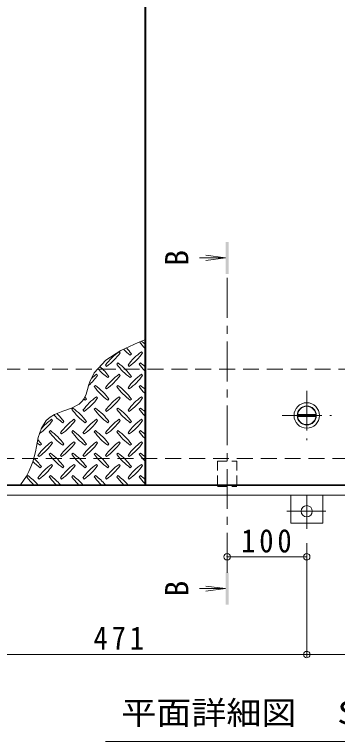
# Model space of a CAD drawing. Units: millimetres at full size, sheet at 1:10. Extents: x -2452 to 2730, y -1962 to 1888.
# Drawn here: x -1826 to -1421, y 94 to 1007 of the extents above; entities that cross this region are included whole.
import ezdxf
from ezdxf.enums import TextEntityAlignment as Align

# ---------------------------------------------------------------- set-up
doc = ezdxf.new("R2010")
doc.units = ezdxf.units.MM
doc.header["$LTSCALE"] = 10
doc.header["$PDMODE"] = 32
doc.header["$PDSIZE"] = 8
for name, pattern in [('CHAIN1', [8, 5, -1, 1, -1]), ('DASHED1', [1.8, 1.2, -0.6]), ('DASHED2', [3, 2, -1])]:
    doc.linetypes.add(name, pattern=pattern)
for name, color, linetype, lineweight in [('0-1_躯体', 2, 'CHAIN1', 9), ('0-2_仕上', 3, 'Continuous', 9), ('0-3_建具', 4, 'Continuous', 9), ('0-4_その他', 7, 'Continuous', 9), ('0-5_寸法', 4, 'Continuous', 9), ('0-9', 134, 'Continuous', 5), ('0-C', 2, 'Continuous', 9), ('0-E', 3, 'Continuous', 9), ('0-F', 7, 'Continuous', 9)]:
    doc.layers.add(name, color=color, linetype=linetype, lineweight=lineweight)
doc.styles.add('ＭＳ ゴシック', font='')
doc.styles.get('ＭＳ ゴシック').set_extended_font_data('MS Gothic')

msp = doc.modelspace()

# ---------------------------------------------------------------- linework, layer by layer
at = {"layer": '0-1_躯体', "linetype": 'DASHED2'}
for p, q in [((-1959.21, 561.47), (-959.21, 561.47)), ((-1256.96, 449.47), (-2068.21, 449.47))]:
    msp.add_line(p, q, dxfattribs=at)
at = {"layer": '0-1_躯体'}
for p, q in [((-1459.21, 534.47), (-1459.21, 472.47)), ((-1490.21, 503.47), (-1428.21, 503.47))]:
    msp.add_line(p, q, dxfattribs=at)
at = {"layer": '0-2_仕上'}
for p, q in [((-1662.71, 1406.47), (-1662.71, 416.47)), ((-1661.46, 416.47), (-1661.46, 1406.47)), ((-1662.71, 416.47), (-2067.21, 416.47)), ((-1256.96, 416.47), (-1661.46, 416.47))]:
    msp.add_line(p, q, dxfattribs=at)
at = {"layer": '0-3_建具'}
for p, q in [((-2068.21, 415.47), (-850.21, 415.47)), ((-2080.21, 403.47), (-838.21, 403.47))]:
    msp.add_line(p, q, dxfattribs=at)
at = {"layer": '0-4_その他'}
msp.add_line((-1137.18, 94.29), (-1712.18, 94.29), dxfattribs=at)
at = {"layer": '0-5_寸法'}
for p, q in [((-1561.21, 701.23), (-1586, 704.49)), ((-1561.21, 701.23), (-1593.98, 701.23)), ((-1561.21, 701.23), (-1586, 697.96)), ((-1561.21, 286.13), (-1593.98, 286.13)), ((-1561.21, 286.13), (-1586, 289.39)), ((-1561.21, 286.13), (-1586, 282.87))]:
    msp.add_line(p, q, dxfattribs=at)
at = {"layer": '0-5_寸法', "linetype": 'CHAIN1'}
msp.add_line((-1559.21, 306.13), (-1559.21, 681.23), dxfattribs=at)
at = {"layer": '0-5_寸法', "color": 7, "linetype": 'DASHED1'}
for p, q in [((-1571.51, 446.27), (-1571.51, 414.27)), ((-1571.51, 446.27), (-1546.91, 446.27)), ((-1546.91, 446.27), (-1546.91, 414.27)), ((-1571.51, 414.27), (-1546.91, 414.27))]:
    msp.add_line(p, q, dxfattribs=at)
at = {"layer": '0-5_寸法'}
for points in [[(-1557.21, 721.23), (-1561.21, 721.23), (-1557.21, 681.23), (-1561.21, 681.23)], [(-1561.21, 266.13), (-1557.21, 266.13), (-1561.21, 306.13), (-1557.21, 306.13)]]:
    msp.add_solid(points, dxfattribs=at)
at = {"layer": '0-9'}
for p, q in [((-1693.66, 582.09), (-1695.08, 583.5)), ((-1680.94, 579.26), (-1679.52, 580.67)), ((-1665.38, 582.09), (-1666.79, 583.5)), ((-1712.05, 566.53), (-1710.63, 565.12)), ((-1696.49, 569.36), (-1697.91, 567.95)), ((-1683.76, 566.53), (-1682.35, 565.12)), ((-1668.21, 569.36), (-1669.62, 567.95)), ((-1721.95, 553.8), (-1723.36, 555.22)), ((-1709.22, 550.98), (-1707.81, 552.39)), ((-1693.66, 553.8), (-1695.08, 555.22)), ((-1680.94, 550.98), (-1679.52, 552.39)), ((-1665.38, 553.8), (-1666.79, 555.22)), ((-1724.78, 541.08), (-1726.19, 539.66)), ((-1696.49, 541.08), (-1697.91, 539.66)), ((-1668.21, 541.08), (-1669.62, 539.66)), ((-1712.05, 538.25), (-1710.63, 536.83)), ((-1683.76, 538.25), (-1682.35, 536.83)), ((-1737.5, 522.69), (-1736.09, 524.11)), ((-1721.95, 525.52), (-1723.36, 526.93)), ((-1709.22, 522.69), (-1707.81, 524.11)), ((-1693.66, 525.52), (-1695.08, 526.93)), ((-1680.94, 522.69), (-1679.52, 524.11)), ((-1665.38, 525.52), (-1666.79, 526.93)), ((-1753.06, 512.79), (-1754.48, 511.38)), ((-1724.78, 512.79), (-1726.19, 511.38)), ((-1696.49, 512.79), (-1697.91, 511.38)), ((-1668.21, 512.79), (-1669.62, 511.38)), ((-1740.33, 509.96), (-1738.92, 508.55)), ((-1712.05, 509.96), (-1710.63, 508.55)), ((-1683.76, 509.96), (-1682.35, 508.55)), ((-1778.52, 497.23), (-1779.93, 498.65)), ((-1765.79, 494.41), (-1764.37, 495.82)), ((-1750.23, 497.23), (-1751.65, 498.65)), ((-1737.5, 494.41), (-1736.09, 495.82)), ((-1721.95, 497.23), (-1723.36, 498.65)), ((-1709.22, 494.41), (-1707.81, 495.82)), ((-1693.66, 497.23), (-1695.08, 498.65)), ((-1680.94, 494.41), (-1679.52, 495.82)), ((-1665.38, 497.23), (-1666.79, 498.65)), ((-1781.35, 484.51), (-1782.76, 483.09)), ((-1753.06, 484.51), (-1754.48, 483.09)), ((-1724.78, 484.51), (-1726.19, 483.09)), ((-1696.49, 484.51), (-1697.91, 483.09)), ((-1668.21, 484.51), (-1669.62, 483.09)), ((-1768.62, 481.68), (-1767.2, 480.26)), ((-1740.33, 481.68), (-1738.92, 480.26)), ((-1712.05, 481.68), (-1710.63, 480.26)), ((-1683.76, 481.68), (-1682.35, 480.26)), ((-1794.07, 466.12), (-1792.66, 467.54)), ((-1778.52, 468.95), (-1779.93, 470.37)), ((-1765.79, 466.12), (-1764.37, 467.54)), ((-1750.23, 468.95), (-1751.65, 470.37)), ((-1737.5, 466.12), (-1736.09, 467.54)), ((-1721.95, 468.95), (-1723.36, 470.37)), ((-1709.22, 466.12), (-1707.81, 467.54)), ((-1693.66, 468.95), (-1695.08, 470.37)), ((-1680.94, 466.12), (-1679.52, 467.54)), ((-1665.38, 468.95), (-1666.79, 470.37)), ((-1796.9, 453.39), (-1795.49, 451.98)), ((-1781.35, 456.22), (-1782.76, 454.81)), ((-1768.62, 453.39), (-1767.2, 451.98)), ((-1753.06, 456.22), (-1754.48, 454.81)), ((-1740.33, 453.39), (-1738.92, 451.98)), ((-1724.78, 456.22), (-1726.19, 454.81)), ((-1712.05, 453.39), (-1710.63, 451.98)), ((-1696.49, 456.22), (-1697.91, 454.81)), ((-1683.76, 453.39), (-1682.35, 451.98)), ((-1668.21, 456.22), (-1669.62, 454.81)), ((-1794.07, 437.84), (-1792.66, 439.25)), ((-1778.52, 440.67), (-1779.93, 442.08)), ((-1765.79, 437.84), (-1764.37, 439.25)), ((-1750.23, 440.67), (-1751.65, 442.08)), ((-1737.5, 437.84), (-1736.09, 439.25)), ((-1721.95, 440.67), (-1723.36, 442.08)), ((-1709.22, 437.84), (-1707.81, 439.25)), ((-1693.66, 440.67), (-1695.08, 442.08)), ((-1680.94, 437.84), (-1679.52, 439.25)), ((-1665.38, 440.67), (-1666.79, 442.08)), ((-1809.63, 427.94), (-1811.04, 426.52)), ((-1796.9, 425.11), (-1795.49, 423.7)), ((-1781.35, 427.94), (-1782.76, 426.52)), ((-1768.62, 425.11), (-1767.2, 423.7)), ((-1753.06, 427.94), (-1754.48, 426.52)), ((-1740.33, 425.11), (-1738.92, 423.7)), ((-1724.78, 427.94), (-1726.19, 426.52)), ((-1712.05, 425.11), (-1710.63, 423.7)), ((-1696.49, 427.94), (-1697.91, 426.52)), ((-1683.76, 425.11), (-1682.35, 423.7)), ((-1668.21, 427.94), (-1669.62, 426.52))]:
    msp.add_line(p, q, dxfattribs=at)
msp.add_lwpolyline([(-1662.71, 598.38), (-1670.98, 595.05), (-1692.73, 585.1), (-1711.7, 572.93), (-1726.1, 557.16), (-1731.68, 545.8), (-1732.82, 542.32), (-1734.59, 536.18), (-1736.47, 530.18), (-1738.92, 524.71), (-1740.77, 521.93), (-1745.05, 517.81), (-1754.65, 512.71), (-1765.62, 508.82), (-1776.29, 504.63), (-1781.7, 501.47), (-1786.53, 497.09), (-1792.62, 487.47), (-1796.57, 475.88), (-1798.92, 464.45)], dxfattribs=at)
for centre, radius, start, end in [((-1610.58, 638.3), 72.5, 215.94795, 224.0249), ((-1710.28, 538.6), 72.5, 48.99213, 53.25279), ((-1638.86, 638.3), 72.5, 225.57452, 234.5273), ((-1738.57, 538.6), 72.5, 35.47258, 43.25978), ((-1653.01, 524.46), 72.5, 125.47256, 144.5273), ((-1752.71, 624.16), 72.5, 305.47272, 324.5273), ((-1624.72, 524.46), 72.5, 125.47256, 144.5273), ((-1724.42, 624.16), 72.5, 305.47272, 324.5273), ((-1638.86, 610.02), 72.5, 215.47272, 234.5273), ((-1738.57, 510.32), 72.5, 35.47258, 54.5273), ((-1610.58, 610.02), 72.5, 215.47272, 224.0249), ((-1710.28, 510.32), 72.5, 48.99213, 54.5273), ((-1667.15, 610.02), 72.5, 221.35275, 234.5273), ((-1766.85, 510.32), 72.5, 35.47258, 48.77962), ((-1780.99, 595.88), 72.5, 311.38763, 324.5273), ((-1681.29, 496.17), 72.5, 125.47256, 131.59831), ((-1653.01, 496.17), 72.5, 125.47256, 144.5273), ((-1752.71, 595.88), 72.5, 305.47272, 324.5273), ((-1624.72, 496.17), 72.5, 125.47256, 144.5273), ((-1724.42, 595.88), 72.5, 305.47272, 324.5273), ((-1667.15, 581.73), 72.5, 215.47272, 234.5273), ((-1766.85, 482.03), 72.5, 35.47258, 54.5273), ((-1638.86, 581.73), 72.5, 215.47272, 234.5273), ((-1738.57, 482.03), 72.5, 35.47258, 54.5273), ((-1610.58, 581.73), 72.5, 215.47272, 224.0249), ((-1710.28, 482.03), 72.5, 48.99213, 54.5273), ((-1681.29, 467.89), 72.5, 125.47256, 144.5273), ((-1695.43, 581.73), 72.5, 232.70831, 234.5273), ((-1780.99, 567.59), 72.5, 305.47272, 324.5273), ((-1795.13, 482.03), 72.5, 35.47258, 38.03572), ((-1653.01, 467.89), 72.5, 125.47256, 144.5273), ((-1752.71, 567.59), 72.5, 305.47272, 324.5273), ((-1624.72, 467.89), 72.5, 125.47256, 144.5273), ((-1724.42, 567.59), 72.5, 305.47272, 324.5273), ((-1695.43, 553.45), 72.5, 215.47272, 234.5273), ((-1795.13, 453.75), 72.5, 35.47258, 54.5273), ((-1667.15, 553.45), 72.5, 215.47272, 234.5273), ((-1766.85, 453.75), 72.5, 35.47258, 54.5273), ((-1638.86, 553.45), 72.5, 215.47272, 234.5273), ((-1738.57, 453.75), 72.5, 35.47258, 54.5273), ((-1610.58, 553.45), 72.5, 215.47272, 224.0249), ((-1710.28, 453.75), 72.5, 48.99213, 54.5273), ((-1723.72, 553.45), 72.5, 222.74814, 234.5273), ((-1823.42, 453.75), 72.5, 35.47258, 45.99713), ((-1837.56, 539.31), 72.5, 306.00705, 324.5273), ((-1737.86, 439.61), 72.5, 125.47256, 139.2924), ((-1709.57, 439.61), 72.5, 125.47256, 144.52728), ((-1809.28, 539.31), 72.5, 305.47272, 324.5273), ((-1681.29, 439.61), 72.5, 125.47256, 144.52728), ((-1780.99, 539.31), 72.5, 305.47272, 324.5273), ((-1653.01, 439.61), 72.5, 125.47256, 144.52728), ((-1752.71, 539.31), 72.5, 305.47272, 324.5273), ((-1624.72, 439.61), 72.5, 125.47256, 144.5273), ((-1724.42, 539.31), 72.5, 305.47272, 324.5273), ((-1823.42, 425.46), 72.5, 35.47258, 54.5273), ((-1795.13, 425.46), 72.5, 35.47258, 54.5273), ((-1766.85, 425.46), 72.5, 35.47258, 54.5273), ((-1738.57, 425.46), 72.5, 35.47258, 54.5273), ((-1710.28, 425.46), 72.5, 48.99213, 54.5273), ((-1723.72, 525.17), 72.5, 215.47272, 234.5273), ((-1695.43, 525.17), 72.5, 215.47272, 234.5273), ((-1667.15, 525.17), 72.5, 215.47272, 234.5273), ((-1638.86, 525.17), 72.5, 215.47272, 234.5273), ((-1610.58, 525.17), 72.5, 215.47272, 224.0249), ((-1752, 525.17), 72.5, 230.65677, 234.5273), ((-1851.7, 425.46), 72.5, 35.47258, 41.1628), ((-1737.86, 411.32), 72.5, 125.47256, 144.5273), ((-1837.56, 511.02), 72.5, 305.47272, 324.5273), ((-1709.57, 411.32), 72.5, 125.47256, 144.5273), ((-1809.28, 511.02), 72.5, 305.47272, 324.5273), ((-1681.29, 411.32), 72.5, 125.47256, 144.5273), ((-1780.99, 511.02), 72.5, 305.47272, 324.5273), ((-1653.01, 411.32), 72.5, 125.47256, 144.5273), ((-1752.71, 511.02), 72.5, 305.47272, 324.5273), ((-1624.72, 411.32), 72.5, 125.47256, 144.5273), ((-1724.42, 511.02), 72.5, 305.47272, 324.5273), ((-1900.11, 478.22), 102.13, 322.79805, 352.25462), ((-1851.7, 397.18), 72.5, 35.47258, 46.69856), ((-1723.72, 496.88), 72.5, 215.47272, 234.5273), ((-1823.42, 397.18), 72.5, 35.47258, 54.5273), ((-1695.43, 496.88), 72.5, 215.47272, 234.5273), ((-1795.13, 397.18), 72.5, 35.47258, 54.5273), ((-1667.15, 496.88), 72.5, 215.47272, 234.5273), ((-1766.85, 397.18), 72.5, 35.47258, 54.5273), ((-1638.86, 496.88), 72.5, 215.47272, 234.5273), ((-1738.57, 397.18), 72.5, 35.47258, 54.5273), ((-1610.58, 496.88), 72.5, 215.47272, 224.0249), ((-1710.28, 397.18), 72.5, 48.99213, 54.5273), ((-1752, 496.88), 72.5, 224.94598, 234.5273), ((-1737.86, 383.04), 72.5, 125.47256, 144.5273), ((-1837.56, 482.74), 72.5, 305.47272, 324.5273), ((-1709.57, 383.04), 72.5, 125.47256, 144.5273), ((-1809.28, 482.74), 72.5, 305.47272, 324.5273), ((-1681.29, 383.04), 72.5, 125.47256, 144.5273), ((-1780.99, 482.74), 72.5, 305.47272, 324.5273), ((-1653.01, 383.04), 72.5, 125.47256, 144.5273), ((-1752.71, 482.74), 72.5, 305.47272, 324.5273), ((-1624.72, 383.04), 72.5, 125.47256, 144.5273), ((-1724.42, 482.74), 72.5, 305.47272, 324.5273), ((-1752, 468.6), 72.5, 215.47272, 225.97511), ((-1851.7, 368.9), 72.5, 41.00789, 54.5273), ((-1723.72, 468.6), 72.5, 215.47272, 225.97511), ((-1823.42, 368.9), 72.5, 41.00789, 54.5273), ((-1695.43, 468.6), 72.5, 215.47272, 225.97511), ((-1795.13, 368.9), 72.5, 41.00789, 54.5273), ((-1667.15, 468.6), 72.5, 215.47272, 225.97511), ((-1766.85, 368.9), 72.5, 41.00789, 54.5273), ((-1638.86, 468.6), 72.5, 215.47272, 225.97511), ((-1738.57, 368.9), 72.5, 41.00789, 54.5273), ((-1610.58, 468.6), 72.5, 215.47272, 224.0249), ((-1710.28, 368.9), 72.5, 48.99213, 54.5273)]:
    msp.add_arc(centre, radius, start, end, dxfattribs=at)
at = {"layer": '0-C', "color": 4}
for p, q in [((-1447.78, 504.72), (-1470.64, 504.72)), ((-1447.78, 502.22), (-1470.64, 502.22))]:
    msp.add_line(p, q, dxfattribs=at)
at = {"layer": '0-C'}
for radius in [16, 12, 11.75]:
    msp.add_circle((-1459.21, 503.47), radius, dxfattribs=at)
at = {"layer": '0-C', "color": 4}
msp.add_circle((-1459.21, 503.47), 11.5, dxfattribs=at)
at = {"layer": '0-E'}
for p, q in [((-1479.21, 403.47), (-1479.21, 368.27)), ((-1439.21, 403.47), (-1439.21, 368.27)), ((-1479.21, 368.27), (-1439.21, 368.27))]:
    msp.add_line(p, q, dxfattribs=at)
at = {"layer": '0-E', "linetype": 'CHAIN1'}
for p, q in [((-1459.21, 361.11), (-1459.21, 403.27)), ((-1484.05, 383.27), (-1435.16, 383.27))]:
    msp.add_line(p, q, dxfattribs=at)
at = {"layer": '0-E'}
msp.add_circle((-1459.21, 383.27), 7, dxfattribs=at)
at = {"layer": '0-F'}
for p, q in [((-1459.21, 200.41), (-1459.21, 343.11)), ((-1459.21, 326.1), (-1559.21, 326.1)), ((-1930.21, 203.41), (-1459.21, 203.41)), ((-1459.21, 203.41), (-988.21, 203.41))]:
    msp.add_line(p, q, dxfattribs=at)
for p in [(-1559.21, 326.1), (-1459.21, 326.1), (-1459.21, 203.41)]:
    msp.add_point(p, dxfattribs=at)

# ---------------------------------------------------------------- texts
at = {"layer": '0-4_その他', "color": 2, "style": 'ＭＳ ゴシック', "width": 1.1}
msp.add_text('平面詳細図\u3000Ｓ＝１：１０', height=29.33, dxfattribs=at).set_placement((-1692.18, 106.79), align=Align.BOTTOM_LEFT)
at = {"layer": '0-5_寸法', "color": 2, "style": 'ＭＳ ゴシック'}
for p in [(-1599.07, 691.23), (-1599.07, 276.13)]:
    msp.add_text('B', height=29.33, rotation=90, dxfattribs=at).set_placement(p, align=Align.BOTTOM_LEFT)
at = {"layer": '0-F', "color": 2, "char_height": 29.33, "attachment_point": 7, "style": 'ＭＳ ゴシック'}
for s, insert in [('\\T1.27;\\W0.9;100', (-1541.71, 331.1)), ('\\T1.27;\\W0.9;471', (-1727.21, 209.41))]:
    msp.add_mtext(s, dxfattribs=dict(at, insert=insert))

doc.saveas('drawing.dxf')
